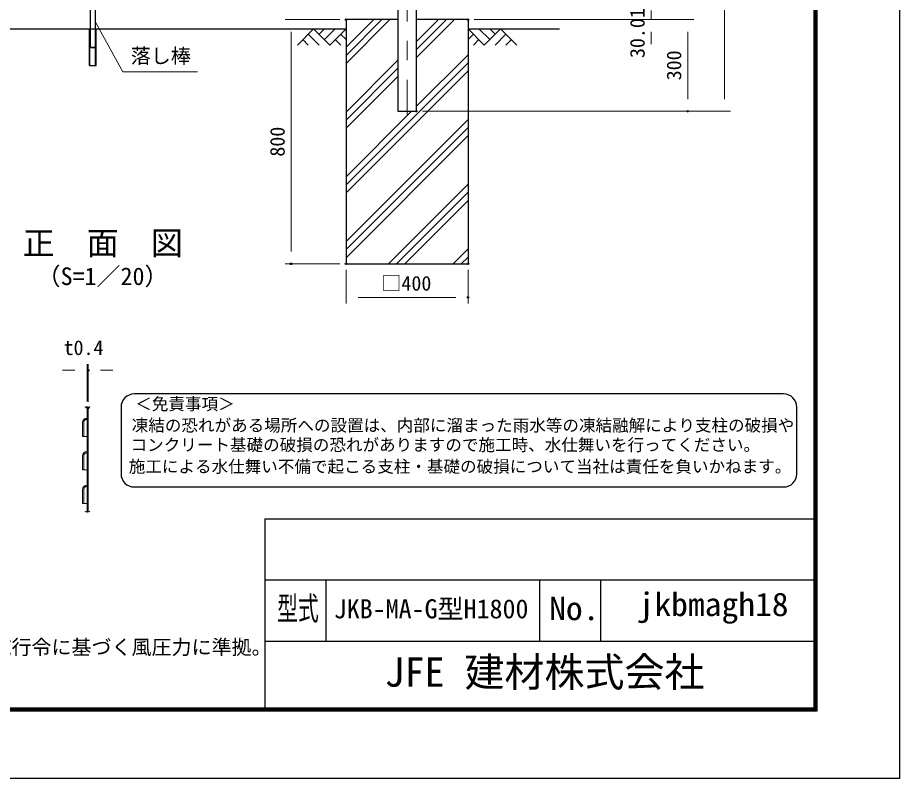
# Model space of a CAD drawing. Units: millimetres, scale not verified. Extents: x -4200 to 4200, y -2970 to 2970.
# Drawn here: x 1310 to 4200, y -2970 to -478 of the extents above; entities that cross this region are included whole.
import ezdxf
from ezdxf.enums import TextEntityAlignment as Align

# ---------------------------------------------------------------- set-up
doc = ezdxf.new("R2010")
doc.units = ezdxf.units.MM
doc.header["$LTSCALE"] = 10
doc.header["$PDMODE"] = 32
doc.header["$PDSIZE"] = 5
doc.linetypes.add('DASHED', pattern=[7.5, 6, -1.5])
doc.linetypes.add('USER1', pattern=[50.8, 31.75, -6.35, 6.35, -6.35])
for name, color, linetype, lineweight in [('0-0_D-STR1', 1, 'Continuous', 25), ('0-1_D-STR-DIM', 7, 'Continuous', 13), ('0-3_Defpoints', 8, 'Continuous', 25), ('0-4_D-BMK', 2, 'USER1', 13), ('0-5_D-STR-TXT', 7, 'Continuous', 13), ('0-6_D-STR3', 3, 'Continuous', 13), ('0-7_D-BGD', 7, 'Continuous', 25), ('0-8_D-DCR-HCH', 7, 'Continuous', 13), ('0-9_D-STR2', 7, 'Continuous', 13), ('0-A_D-STR4', 7, 'Continuous', 25), ('0-B_D-TTL-TXT', 7, 'Continuous', 25), ('0-D_D-TTL', 7, 'Continuous', 25)]:
    doc.layers.add(name, color=color, linetype=linetype, lineweight=lineweight)
doc.styles.add('ＭＳ ゴシック', font='')
doc.styles.get('ＭＳ ゴシック').set_extended_font_data('MS Gothic')

msp = doc.modelspace()

# ---------------------------------------------------------------- linework, layer by layer
at = {"layer": '0-0_D-STR1'}
for p, q in [((2556.09, -299.88), (2556.09, -784.17)), ((2616.59, -447.56), (2616.59, -784.17)), ((2556.09, -784.17), (2616.59, -784.17))]:
    msp.add_line(p, q, dxfattribs=at)
at = {"layer": '0-1_D-STR-DIM'}
for p, q in [((3626.34, -744.17), (3626.34, 1287.83)), ((3386.34, -484.17), (3386.34, -454.16)), ((2366.34, -484.17), (2186.34, -484.17)), ((2806.34, -484.17), (3406.34, -484.17)), ((2806.34, -484.17), (3526.34, -484.17)), ((2806.34, -484.17), (3526.34, -484.17)), ((2206.34, -524.17), (2206.34, -1244.17)), ((3386.34, -524.17), (3386.34, -564.17)), ((3506.34, -524.17), (3506.34, -744.17)), ((2636.59, -784.17), (3646.34, -784.17)), ((2636.59, -784.17), (3526.34, -784.17)), ((2366.34, -1284.17), (2186.34, -1284.17)), ((2386.34, -1304.17), (2386.34, -1414.17)), ((2786.34, -1304.17), (2786.34, -1414.17)), ((2426.34, -1394.17), (2746.34, -1394.17)), ((1537.28, -1734.79), (1537.28, -1612.88)), ((1541.28, -1736.01), (1541.28, -1612.88)), ((1497.28, -1632.88), (1457.28, -1632.88)), ((1537.28, -1632.88), (1541.28, -1632.88)), ((1581.28, -1632.88), (1621.28, -1632.88))]:
    msp.add_line(p, q, dxfattribs=at)
for points in [[(1529.56, -1754.13), (1533.19, -1753.12), (1536.5, -1754.93), (1542.02, -1753.9), (1539.94, -1755.2), (1544.91, -1753.12), (1546.84, -1753.9)], [(1529.56, -2096.55), (1533.19, -2095.55), (1536.5, -2097.36), (1542.02, -2096.33), (1539.94, -2097.63), (1544.91, -2095.55), (1546.84, -2096.33)]]:
    msp.add_lwpolyline(points, dxfattribs=at)
at = {"layer": '0-3_Defpoints'}
for p in [(2386.34, -484.17), (2786.34, -484.17), (2616.59, -784.17), (3506.34, -784.17), (2206.34, -1284.17), (2386.34, -1284.17), (2386.34, -1284.17), (2786.34, -1284.17), (2786.34, -1394.17), (1541.28, -1632.88), (1537.28, -1754.79), (1541.28, -1756.01)]:
    msp.add_point(p, dxfattribs=at)
at = {"layer": '0-4_D-BMK'}
msp.add_line((2586.34, 1351.07), (2586.34, -794.75), dxfattribs=at)
at = {"layer": '0-5_D-STR-TXT'}
msp.add_lwpolyline([(1899.11, -655.16), (1654.79, -655.16), (1564.9, -492.94)], dxfattribs=at)
at = {"layer": '0-6_D-STR3', "lineweight": 25}
for p, q in [((1547.94, -387.17), (1547.94, -573.97)), ((1563.94, -387.17), (1563.94, -573.97)), ((1547.94, -573.97), (1549.94, -575.97)), ((1547.94, -573.97), (1563.94, -573.97)), ((1549.94, -575.97), (1561.94, -575.97))]:
    msp.add_line(p, q, dxfattribs=at)
at = {"layer": '0-6_D-STR3', "linetype": 'DASHED'}
for p, q in [((1526.28, -1804.37), (1526.28, -1849.49)), ((1526.28, -1914.37), (1526.28, -1959.49)), ((1526.28, -2024.37), (1526.28, -2069.49))]:
    msp.add_line(p, q, dxfattribs=at)
at = {"layer": '0-6_D-STR3', "lineweight": 25}
msp.add_lwpolyline([(1549.94, -575.97), (1561.94, -575.97), (1563.94, -573.97)], dxfattribs=at)
at = {"layer": '0-6_D-STR3', "linetype": 'DASHED'}
for centre in [(1537.28, -1804.37), (1537.28, -1914.37), (1537.28, -2024.37)]:
    msp.add_arc(centre, 11, 90, 180, dxfattribs=at)
at = {"layer": '0-7_D-BGD'}
for p, q in [((786.34, -514.17), (2386.34, -514.17)), ((1544.84, -634.17), (1544.84, -514.17)), ((1546.44, -634.17), (1546.44, -514.17)), ((1565.44, -634.17), (1565.44, -514.17)), ((1567.04, -634.17), (1567.04, -514.17)), ((2786.34, -514.17), (3086.34, -514.17)), ((1544.84, -634.17), (1567.04, -634.17)), ((1544.84, -634.17), (1567.04, -634.17))]:
    msp.add_line(p, q, dxfattribs=at)
at = {"layer": '0-8_D-DCR-HCH'}
for p, q in [((2386.34, -627.77), (2529.93, -484.17)), ((2386.34, -601.25), (2503.42, -484.17)), ((2386.34, -574.74), (2476.9, -484.17)), ((2616.59, -609.65), (2742.06, -484.17)), ((2616.59, -583.13), (2715.55, -484.17)), ((2616.59, -556.62), (2689.03, -484.17)), ((2279.91, -514.17), (2226.7, -567.38)), ((2279.91, -514.17), (2333.12, -567.38)), ((2297.65, -531.91), (2315.39, -514.17)), ((2315.39, -549.65), (2350.86, -514.17)), ((2333.12, -567.38), (2386.34, -514.17)), ((2839.55, -567.38), (2786.34, -514.17)), ((2857.28, -549.65), (2821.81, -514.17)), ((2892.76, -514.17), (2839.55, -567.38)), ((2875.11, -532), (2857.28, -514.17)), ((2892.76, -514.17), (2945.97, -567.38)), ((2262.17, -531.91), (2297.81, -567.38)), ((2368.6, -531.91), (2386.34, -549.57)), ((2804.07, -531.91), (2786.34, -549.57)), ((2910.5, -531.91), (2874.86, -567.38)), ((2244.44, -549.65), (2262.26, -567.38)), ((2350.86, -549.65), (2368.68, -567.38)), ((2821.81, -549.65), (2803.99, -567.38)), ((2928.23, -549.65), (2910.42, -567.38)), ((2616.59, -768.75), (2786.34, -599)), ((2386.34, -786.87), (2556.09, -617.12)), ((2386.34, -1025.52), (2786.34, -625.52)), ((2386.34, -813.38), (2556.09, -643.63)), ((2386.34, -1052.03), (2786.34, -652.03)), ((2386.34, -839.9), (2556.09, -670.15)), ((2386.34, -999), (2601.16, -784.17)), ((2386.34, -1211.13), (2786.34, -811.13)), ((2386.34, -1237.65), (2786.34, -837.65)), ((2386.34, -1264.17), (2786.34, -864.17)), ((2525.43, -1284.17), (2786.34, -1023.26)), ((2551.94, -1284.17), (2786.34, -1049.78)), ((2578.46, -1284.17), (2786.34, -1076.3)), ((2737.56, -1284.17), (2786.34, -1235.4)), ((2764.08, -1284.17), (2786.34, -1261.91))]:
    msp.add_line(p, q, dxfattribs=at)
at = {"layer": '0-9_D-STR2'}
for p, q in [((1537.28, -1754.5), (1537.28, -2096.93)), ((1541.28, -1754.5), (1541.28, -2096.93)), ((1522.28, -1804.37), (1522.28, -1849.49)), ((1537.28, -1849.49), (1522.28, -1849.49)), ((1522.28, -1914.37), (1522.28, -1959.49)), ((1537.28, -1959.49), (1522.28, -1959.49)), ((1522.28, -2024.37), (1522.28, -2069.49)), ((1537.28, -2069.49), (1522.28, -2069.49))]:
    msp.add_line(p, q, dxfattribs=at)
for centre in [(1537.28, -1804.37), (1537.28, -1914.37), (1537.28, -2024.37)]:
    msp.add_arc(centre, 15, 90, 180, dxfattribs=at)
at = {"layer": '0-A_D-STR4'}
for p, q in [((2386.34, -484.17), (2386.34, -1284.17)), ((2556.09, -484.17), (2386.34, -484.17)), ((2786.34, -484.17), (2616.59, -484.17)), ((2786.34, -484.17), (2786.34, -1284.17)), ((2386.34, -1284.17), (2786.34, -1284.17))]:
    msp.add_line(p, q, dxfattribs=at)
at = {"layer": '0-B_D-TTL-TXT', "color": 2}
for p, q in [((3820.53, -1710.56), (1692.18, -1710.56)), ((1648.67, -1754.08), (1648.67, -1971.65)), ((3864.05, -1971.65), (3864.05, -1754.08)), ((1692.18, -2015.17), (3820.53, -2015.17))]:
    msp.add_line(p, q, dxfattribs=at)
for centre, start, end in [((1692.18, -1754.08), 90, 180), ((3820.53, -1754.08), 0, 90), ((1692.18, -1971.65), 180, 270), ((3820.53, -1971.65), 270, 0)]:
    msp.add_arc(centre, 43.52, start, end, dxfattribs=at)
at = {"layer": '0-D_D-TTL'}
for p, q in [((2120.08, -2119.88), (2120.08, -2739.88)), ((2120.08, -2119.88), (3920.08, -2119.88)), ((2120.08, -2319.88), (3920.08, -2319.88)), ((2320.08, -2319.88), (2320.08, -2519.88)), ((3020.08, -2319.88), (3020.08, -2519.88)), ((3220.08, -2319.88), (3220.08, -2519.88)), ((2120.08, -2519.88), (3920.08, -2519.88))]:
    msp.add_line(p, q, dxfattribs=at)
at = {"layer": '0-D_D-TTL', "color": 2}
msp.add_lwpolyline([(-4199.92, 2970.12), (4200.08, 2970.12), (4200.08, -2969.88), (-4199.92, -2969.88)], close=True, dxfattribs=at)
at = {"layer": '0-D_D-TTL'}
for points in [[(-3929.92, 2750.12), (3930.08, 2750.12), (3930.08, -2749.88), (-3929.92, -2749.88)], [(-3927.42, 2747.62), (3927.58, 2747.62), (3927.58, -2747.38), (-3927.42, -2747.38)], [(-3924.92, 2745.12), (3925.08, 2745.12), (3925.08, -2744.88), (-3924.92, -2744.88)], [(-3922.42, 2742.62), (3922.58, 2742.62), (3922.58, -2742.38), (-3922.42, -2742.38)], [(-3919.92, 2740.12), (3920.08, 2740.12), (3920.08, -2739.88), (-3919.92, -2739.88)]]:
    msp.add_lwpolyline(points, close=True, dxfattribs=at)

# ---------------------------------------------------------------- texts
at = {"layer": '0-1_D-STR-DIM', "style": 'ＭＳ ゴシック'}
for s, p in [('30.01', (3379.59, -610.05)), ('300', (3499.59, -683.05)), ('800', (2199.59, -933.05))]:
    msp.add_text(s, height=48.09, rotation=90, dxfattribs=at).set_placement(p, align=Align.BOTTOM_LEFT)
for s, p in [('□400', (2502.19, -1386.42)), ('t0.4', (1460.34, -1597.36))]:
    msp.add_text(s, height=48.09, dxfattribs=at).set_placement(p, align=Align.BOTTOM_LEFT)
at = {"layer": '0-5_D-STR-TXT', "style": 'ＭＳ ゴシック'}
for s, p in [('落し棒', (1680.58, -641.43)), ('（設計条件）風荷重：昭和57年改正 建築基準法・同施行令に基づく風圧力に準拠。', (-317.37, -2578.48))]:
    msp.add_text(s, height=48.09, dxfattribs=at).set_placement(p, align=Align.BOTTOM_LEFT)
at = {"layer": '0-B_D-TTL-TXT', "style": 'ＭＳ ゴシック'}
for s, height, p in [('正\u3000面\u3000図', 76.98, (1326.44, -1277.81)), ('（S=1／20）', 57.7, (1371.92, -1371.01)), ('＜免責事項＞ \u3000\u3000', 39.81, (1695.41, -1775.12)), ('凍結の恐れがある場所への設置は、内部に溜まった雨水等の凍結融解により支柱の破損や', 39.81, (1683.64, -1845.18)), ('コンクリート基礎の破損の恐れがありますので施工時、水仕舞いを行ってください。', 39.81, (1680.06, -1909.08)), ('施工による水仕舞い不備で起こる支柱・基礎の破損について当社は責任を負いかねます。 ', 39.81, (1673.97, -1980)), ('JKB-MA-G型H1800', 62.54, (2345.94, -2464.41)), ('JFE 建材株式会社', 96.19, (2512.46, -2698.38))]:
    msp.add_text(s, height=height, dxfattribs=at).set_placement(p, align=Align.BOTTOM_LEFT)
for s, width, p in [('型式', 0.65, (2160.34, -2474.68)), ('jkbmagh18', 1.05, (3342.08, -2461.35)), ('No.', 1.05, (3052.08, -2474.68))]:
    msp.add_text(s, height=76.98, dxfattribs=dict(at, width=width)).set_placement(p, align=Align.BOTTOM_LEFT)

doc.saveas('drawing.dxf')
